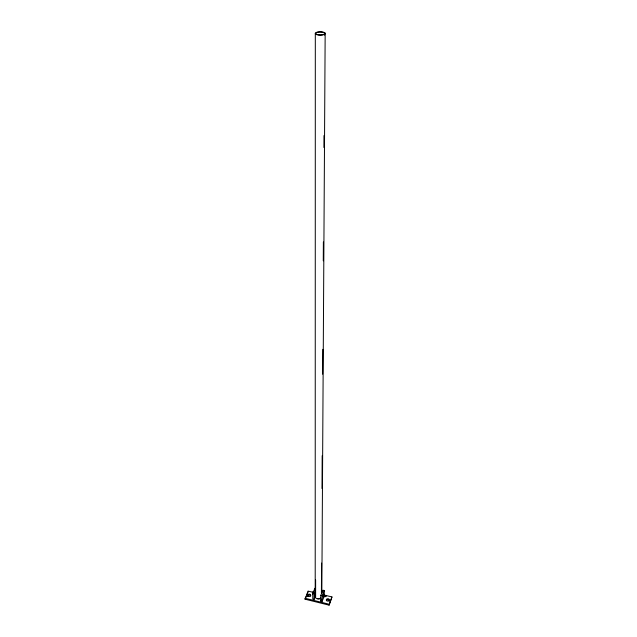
<?xml version="1.0" encoding="UTF-8"?>
<svg xmlns="http://www.w3.org/2000/svg" width="637" height="637" viewBox="0 0 637 637"><rect width="100%" height="100%" fill="white"/><g stroke="black" fill="none" stroke-linecap="round" stroke-linejoin="round"><path stroke-width="0.96" d="M315.211 596.949L315.315 33.825M315.626 596.877L315.633 579.965M324.217 596.176L322.131 601.344L320.793 601.017L320.817 595.38L322.927 590.212L324.257 590.539L324.233 594.297M321.414 592.912L321.581 563.084M322.003 488.523L322.187 455.71M322.64 374.19L322.784 349.331M323.278 260.844L323.381 241.956M323.915 147.505L323.978 135.577M324.544 35.154L324.552 33.172M321.828 592.848L325.165 33.124M322.131 601.344L322.163 595.706L324.257 590.539M323.572 595.03L323.58 594.058L322.816 596.893L323.19 596.447M312.847 592.251L308.069 591.08L305.051 599.194L329.074 605.15L331.957 596.949L324.313 595.069M331.957 596.949L329.074 605.15M322.983 595.73L323.07 596.272M323.19 596.128L323.317 595.651M320.793 601.017L321.486 599.29M314.917 590.133L314.917 588.254L312.775 593.397L312.791 599.035L314.121 599.361L315.538 595.929M314.121 599.361L314.113 593.724L315.538 590.292M305.051 599.194L306.182 596.495M306.938 594.703L308.077 592.012M323.198 596.033L322.943 596.431L323.492 594.751M312.855 593.907L312.464 594.345L313.237 591.518L313.237 592.49M312.775 593.397L314.113 593.724M320.817 595.38L322.163 595.706M305.043 598.254L329.09 604.218M320.515 598.079A2.954 2.293 0.2 0 1 317.616 598.573M320.793 598.326A3.376 2.612 0.2 0 1 316.693 598.597A3.376 2.612 0.2 0 1 315.299 595.595M307.719 596.495A1.529 1.186 -0.6 0 1 308.897 595.085A1.529 1.186 -0.6 0 1 310.713 595.985M326.367 600.476A1.537 1.194 1 0 1 328.294 599.704A1.537 1.194 1 0 1 329.313 601.209M323.827 596.16L323.819 597.14L324.583 594.297L323.827 596.16M314.925 593.795C315.156 595.842 315.817 590.372 314.925 593.795M323.986 595.977C324.137 597.737 324.79 593.015 323.986 595.977M325.666 596.391C325.833 598.135 326.415 593.445 325.666 596.391M316.541 34.605A5.048 1.664 0.2 0 0 325.061 33.992A5.048 1.664 0.2 0 0 319.137 31.85A5.048 1.664 0.2 0 0 316.541 34.605M316.995 34.462A4.419 1.457 0.2 0 0 324.464 33.928A4.419 1.457 0.2 0 0 319.272 32.049A4.419 1.457 0.2 0 0 316.995 34.462M326.725 600.715A1.537 1.194 1 0 0 329.321 600.269A1.537 1.194 1 0 0 327.506 598.74A1.537 1.194 1 0 0 326.725 600.715M308.077 596.105A1.537 1.186 -0.6 0 0 310.673 595.667A1.537 1.186 -0.6 0 0 308.889 594.154A1.537 1.186 -0.6 0 0 308.077 596.105"/></g></svg>
